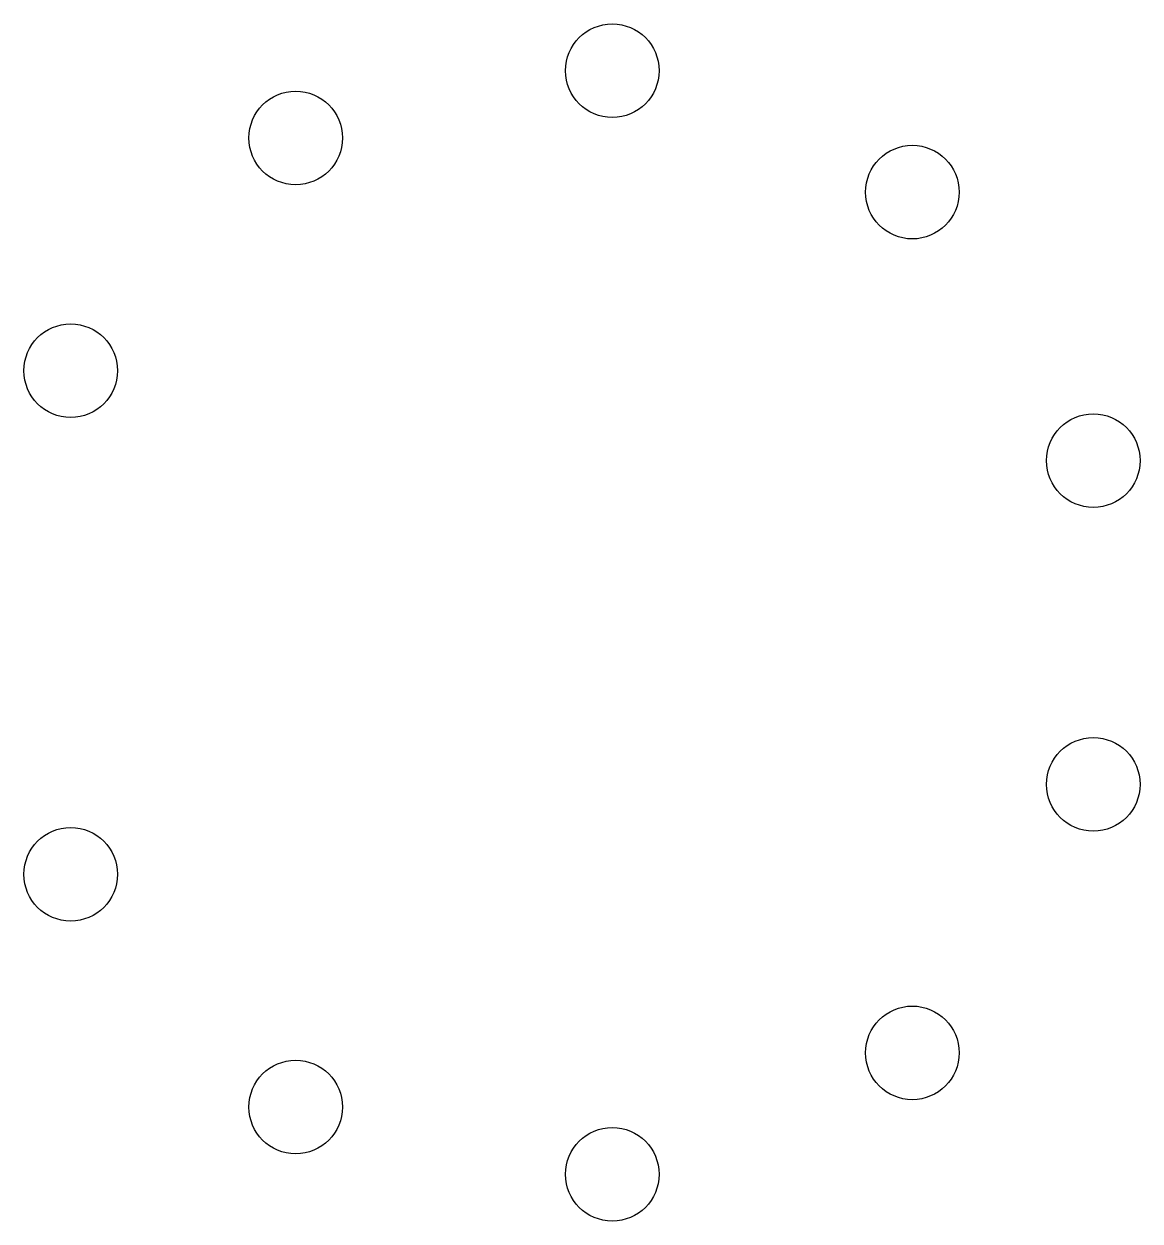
# Model space of a CAD drawing. Header units: millimetres. Extents: x -5.8 to 6.2, y -6.4 to 6.4.
import ezdxf

# ---------------------------------------------------------------- set-up
doc = ezdxf.new("R2010")
doc.units = ezdxf.units.MM
doc.layers.add('Sketch', color=7, linetype='CONTINUOUS')

msp = doc.modelspace()

# ---------------------------------------------------------------- linework, layer by layer
at = {"layer": 'Sketch'}
for centre in [(0.517907, 5.89489), (-2.86626, 5.17711), (3.72507, 4.59802), (-5.27085, 2.69), (5.65915, 1.72972), (5.65915, -1.72972), (-5.27085, -2.69), (3.72507, -4.59802), (-2.86626, -5.17711), (0.517907, -5.89489)]:
    msp.add_circle(centre, 0.5, dxfattribs=at)

doc.saveas('drawing.dxf')
